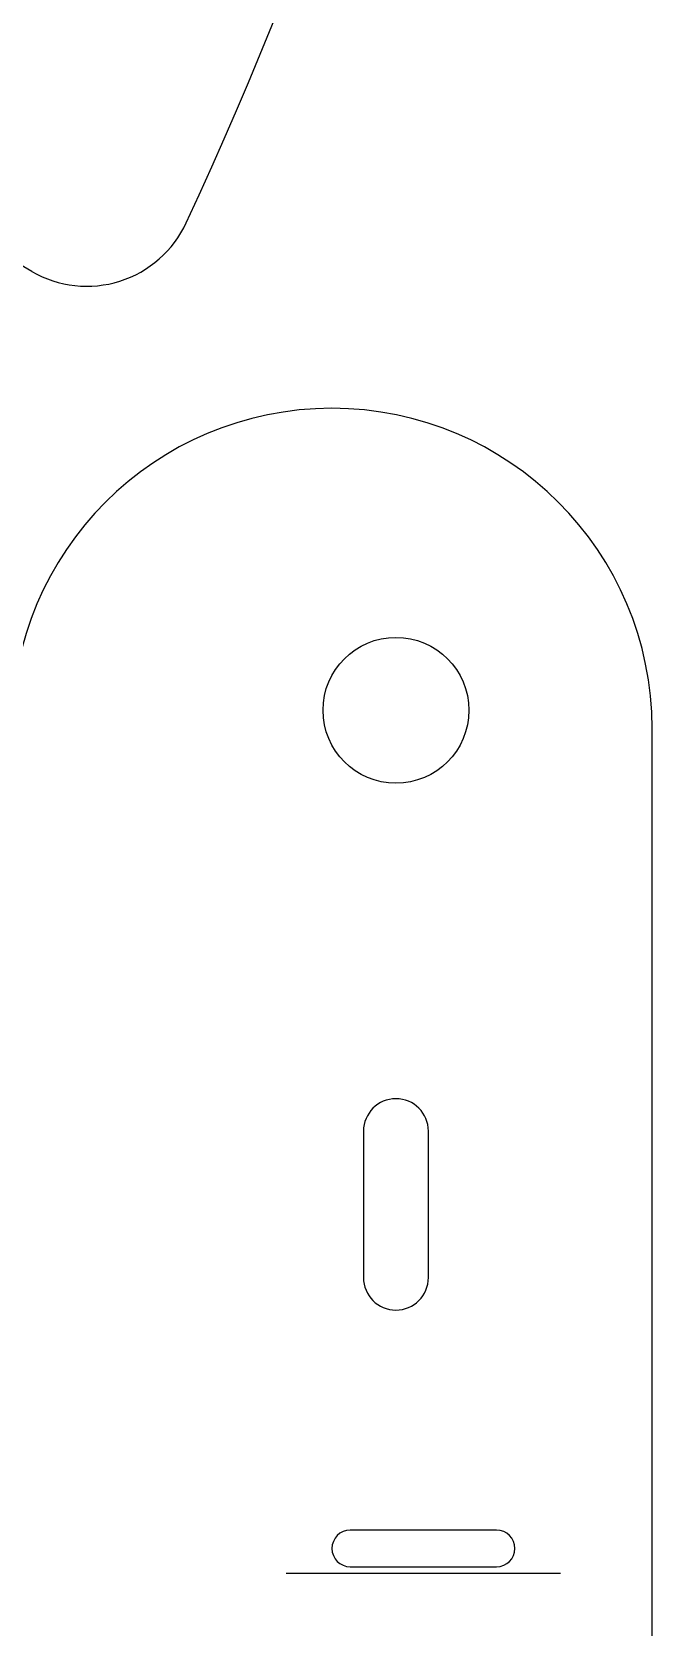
# Model space of a CAD drawing. Header units: inches. Extents: x -1316 to -504, y 751 to 1208.
# Drawn here: x -899.2 to -865.3, y 810.2 to 897.3 of the extents above; entities that cross this region are included whole.
import ezdxf

# ---------------------------------------------------------------- set-up
doc = ezdxf.new("R2010")
doc.units = ezdxf.units.IN
doc.header["$MEASUREMENT"] = 0
doc.linetypes.add('Continuous2', pattern=[0])
doc.layers.add('68351 TABLE', color=1, linetype='Continuous')
doc.layers.add('68369 Idler Mount', color=1, linetype='Continuous')

msp = doc.modelspace()

# ---------------------------------------------------------------- linework, layer by layer
at = {"layer": '68351 TABLE', "color": 1, "linetype": 'Continuous2', "lineweight": -3, "true_color": 0xff0000}
msp.add_line((-899.151, 884.223), (-920.698, 896.663), dxfattribs=at)
for centre, radius, start, end in [((-1090.121, 979.815), 220, 335.01308, 84.98692), ((-896.151, 889.419), 6, 240, 335.01308)]:
    msp.add_arc(centre, radius, start, end, dxfattribs=at)
at = {"layer": '68369 Idler Mount', "color": 1, "linetype": 'Continuous2', "lineweight": -3, "true_color": 0xff0000}
msp.add_line((-865.252, 768.248), (-865.252, 859.247), dxfattribs=at)
at = {"layer": '68369 Idler Mount', "color": 5, "linetype": 'Continuous2', "lineweight": -3, "true_color": 0x0000ff}
for p, q in [((-881.027, 837.247), (-881.027, 829.247)), ((-877.477, 829.247), (-877.477, 837.247)), ((-873.752, 815.447), (-881.752, 815.447)), ((-881.752, 813.447), (-873.752, 813.447))]:
    msp.add_line(p, q, dxfattribs=at)
at = {"layer": '68369 Idler Mount', "color": 3, "linetype": 'Continuous2', "lineweight": -3, "true_color": 0x00ff00}
msp.add_line((-885.252, 813.097), (-870.252, 813.097), dxfattribs=at)
at = {"layer": '68369 Idler Mount', "color": 5, "linetype": 'Continuous2', "lineweight": -3, "true_color": 0x0000ff}
msp.add_circle((-879.252, 860.247), 3.985, dxfattribs=at)
at = {"layer": '68369 Idler Mount', "color": 1, "linetype": 'Continuous2', "lineweight": -3, "true_color": 0xff0000}
msp.add_arc((-882.752, 859.247), 17.5, 360, 180, dxfattribs=at)
at = {"layer": '68369 Idler Mount', "color": 5, "linetype": 'Continuous2', "lineweight": -3, "true_color": 0x0000ff}
for centre, radius, start, end in [((-879.252, 837.247), 1.775, 360, 180), ((-879.252, 829.247), 1.775, 180, 0), ((-881.752, 814.447), 1, 90, 270), ((-873.752, 814.447), 1, 270, 90)]:
    msp.add_arc(centre, radius, start, end, dxfattribs=at)

doc.saveas('drawing.dxf')
